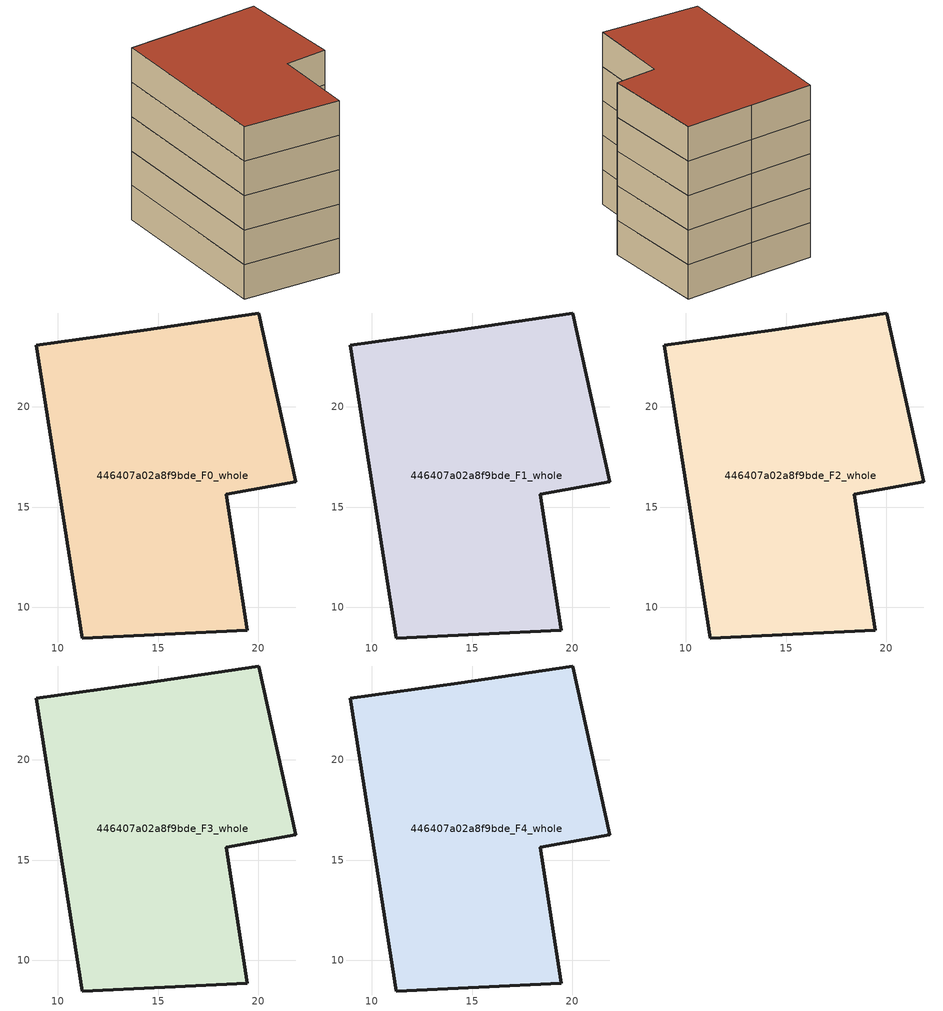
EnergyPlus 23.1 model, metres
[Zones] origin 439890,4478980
446407a02a8f9bde_F0_whole
 floor ground (EU_floor_Construction): 20.02,24.68 21.86,16.25 18.39,15.64 19.44,8.84 11.22,8.46 8.92,23.06 14.28,23.81 z0
 wall outside (EU_wall_Construction): 11.22,8.46 19.44,8.84 18.39,15.64 21.86,16.25 20.02,24.68 14.28,23.81 8.92,23.06 11.22,8.46 z0:3
446407a02a8f9bde_F1_whole
 floor to 446407a02a8f9bde_F0_whole (EU_floor_Construction): 20.02,24.68 21.86,16.25 18.39,15.64 19.44,8.84 11.22,8.46 8.92,23.06 14.28,23.81 z3
 wall outside (EU_wall_Construction): 11.22,8.46 19.44,8.84 18.39,15.64 21.86,16.25 20.02,24.68 14.28,23.81 8.92,23.06 11.22,8.46 z3:6
446407a02a8f9bde_F2_whole
 floor to 446407a02a8f9bde_F1_whole (EU_floor_Construction): 20.02,24.68 21.86,16.25 18.39,15.64 19.44,8.84 11.22,8.46 8.92,23.06 14.28,23.81 z6
 wall outside (EU_wall_Construction): 11.22,8.46 19.44,8.84 18.39,15.64 21.86,16.25 20.02,24.68 14.28,23.81 8.92,23.06 11.22,8.46 z6:9
446407a02a8f9bde_F3_whole
 floor to 446407a02a8f9bde_F2_whole (EU_floor_Construction): 20.02,24.68 21.86,16.25 18.39,15.64 19.44,8.84 11.22,8.46 8.92,23.06 14.28,23.81 z9
 wall outside (EU_wall_Construction): 11.22,8.46 19.44,8.84 18.39,15.64 21.86,16.25 20.02,24.68 14.28,23.81 8.92,23.06 11.22,8.46 z9:12
446407a02a8f9bde_F4_whole
 floor to 446407a02a8f9bde_F3_whole (EU_floor_Construction): 20.02,24.68 21.86,16.25 18.39,15.64 19.44,8.84 11.22,8.46 8.92,23.06 14.28,23.81 z12
 wall outside (EU_wall_Construction): 11.22,8.46 19.44,8.84 18.39,15.64 21.86,16.25 20.02,24.68 14.28,23.81 8.92,23.06 11.22,8.46 z12:15
 roof outside (EU_roof_Construction): 19.44,8.84 18.39,15.64 21.86,16.25 20.02,24.68 14.28,23.81 8.92,23.06 11.22,8.46 z15
[Building]
EU S2 Campaign: North Axis=0; Terrain=City; Solar Distribution=FullExterior
[Site:Location]
Madrid: Latitude=40.5; Longitude=-3.5; Time Zone=1; Elevation=609
[SizingPeriod:WeatherFileDays]
AnnualSizingPeriod: Begin Month=1; Begin Day of Month=1; End Month=12; End Day of Month=31; Day of Week for Start Day=Monday; Use Weather File Daylight Saving Period=No; Use Weather File Rain and Snow Indicators=No
[MATERIAL]
EU_InternalMass_Material: Roughness=MediumRough; Thickness=0.1; Conductivity=1; Density=1800; Specific Heat=900; Thermal Absorptance=0.9; Solar Absorptance=0.7; Visible Absorptance=0.7
[MATERIAL:NOMASS] Roughness=MediumRough; Thermal Absorptance=0.9; Solar Absorptance=0.7; Visible Absorptance=0.7
Name | Thermal Resistance
EU_wall_NoMass | 0.609216
EU_roof_NoMass | 0.513268
EU_floor_NoMass | 0.568163
[CONSTRUCTION]
EU_wall_Construction: EU_wall_NoMass
EU_roof_Construction: EU_roof_NoMass
EU_floor_Construction: EU_floor_NoMass
EU_InternalMass_Construction: EU_InternalMass_Material
[ZONE] Type=1; Multiplier=1; Ceiling Height=autocalculate; Volume=457.656; Floor Area=autocalculate; Part of Total Floor Area=Yes
446407a02a8f9bde_F0_whole; 446407a02a8f9bde_F1_whole; 446407a02a8f9bde_F2_whole; 446407a02a8f9bde_F3_whole; 446407a02a8f9bde_F4_whole
[INTERNALMASS] Construction=EU_InternalMass_Construction; Surface Area=152.552
Name | Zone or ZoneList
446407a02a8f9bde_F0_whole_EU_InternalMass | 446407a02a8f9bde_F0_whole
446407a02a8f9bde_F1_whole_EU_InternalMass | 446407a02a8f9bde_F1_whole
446407a02a8f9bde_F2_whole_EU_InternalMass | 446407a02a8f9bde_F2_whole
446407a02a8f9bde_F3_whole_EU_InternalMass | 446407a02a8f9bde_F3_whole
446407a02a8f9bde_F4_whole_EU_InternalMass | 446407a02a8f9bde_F4_whole
[OTHEREQUIPMENT] Fuel Type=Electricity; Design Level Calculation Method=Watts/Area; Power per Zone Floor Area=1; Fraction Latent=0; Fraction Radiant=0; Fraction Lost=0; Carbon Dioxide Generation Rate=0; EndUse Subcategory=EU_Step8_InternalGains
Name | Zone or ZoneList or Space or SpaceList | Schedule
EU_Step8_InternalGain_446407a02a8f9bde_F0_whole_f000 | 446407a02a8f9bde_F0_whole | EU_Step8_GainSchedule_446407a02a8f9bde_F0_whole_f000
EU_Step8_InternalGain_446407a02a8f9bde_F1_whole_f000 | 446407a02a8f9bde_F1_whole | EU_Step8_GainSchedule_446407a02a8f9bde_F1_whole_f000
EU_Step8_InternalGain_446407a02a8f9bde_F2_whole_f000 | 446407a02a8f9bde_F2_whole | EU_Step8_GainSchedule_446407a02a8f9bde_F2_whole_f000
EU_Step8_InternalGain_446407a02a8f9bde_F3_whole_f000 | 446407a02a8f9bde_F3_whole | EU_Step8_GainSchedule_446407a02a8f9bde_F3_whole_f000
EU_Step8_InternalGain_446407a02a8f9bde_F4_whole_f000 | 446407a02a8f9bde_F4_whole | EU_Step8_GainSchedule_446407a02a8f9bde_F4_whole_f000
[ZONEVENTILATION:DESIGNFLOWRATE] Schedule=EU_AlwaysOn; Design Flow Rate Calculation Method=AirChanges/Hour; Air Changes per Hour=0.752966; Ventilation Type=Natural; Fan Pressure Rise=0; Fan Total Efficiency=1; Constant Term Coefficient=1; Temperature Term Coefficient=0; Velocity Term Coefficient=0; Velocity Squared Term Coefficient=0; Minimum Indoor Temperature=-100; Maximum Indoor Temperature=100; Delta Temperature=-100; Minimum Outdoor Temperature=-100; Maximum Outdoor Temperature=100; Maximum Wind Speed=40
Name | Zone or ZoneList or Space or SpaceList
EU_ConstantAir_446407a02a8f9bde_F0_whole | 446407a02a8f9bde_F0_whole
EU_ConstantAir_446407a02a8f9bde_F1_whole | 446407a02a8f9bde_F1_whole
EU_ConstantAir_446407a02a8f9bde_F2_whole | 446407a02a8f9bde_F2_whole
EU_ConstantAir_446407a02a8f9bde_F3_whole | 446407a02a8f9bde_F3_whole
EU_ConstantAir_446407a02a8f9bde_F4_whole | 446407a02a8f9bde_F4_whole
[HVACTEMPLATE:THERMOSTAT] Constant Heating Setpoint=20; Constant Cooling Setpoint=50
EU_HeatOnly_446407a02a8f9bde_F0_whole; EU_HeatOnly_446407a02a8f9bde_F1_whole; EU_HeatOnly_446407a02a8f9bde_F2_whole; EU_HeatOnly_446407a02a8f9bde_F3_whole; EU_HeatOnly_446407a02a8f9bde_F4_whole
[HVACTEMPLATE:ZONE:IDEALLOADSAIRSYSTEM] System Availability Schedule=EU_AlwaysOn; Maximum Heating Supply Air Temperature=50; Minimum Cooling Supply Air Temperature=13; Maximum Heating Supply Air Humidity Ratio=0.0156; Minimum Cooling Supply Air Humidity Ratio=0.0077; Heating Limit=NoLimit; Cooling Limit=NoLimit; Heating Availability Schedule=EU_AlwaysOn; Cooling Availability Schedule=EU_CoolingOff; Dehumidification Control Type=ConstantSensibleHeatRatio; Cooling Sensible Heat Ratio=0.7; Dehumidification Setpoint=60; Humidification Control Type=None; Humidification Setpoint=30; Outdoor Air Method=None; Outdoor Air Flow Rate per Person=0.00944; Outdoor Air Flow Rate per Zone Floor Area=0; Outdoor Air Flow Rate per Zone=0; Demand Controlled Ventilation Type=None; Outdoor Air Economizer Type=NoEconomizer; Heat Recovery Type=None; Sensible Heat Recovery Effectiveness=0.7; Latent Heat Recovery Effectiveness=0.65
Name | Template Thermostat
446407a02a8f9bde_F0_whole | EU_HeatOnly_446407a02a8f9bde_F0_whole
446407a02a8f9bde_F1_whole | EU_HeatOnly_446407a02a8f9bde_F1_whole
446407a02a8f9bde_F2_whole | EU_HeatOnly_446407a02a8f9bde_F2_whole
446407a02a8f9bde_F3_whole | EU_HeatOnly_446407a02a8f9bde_F3_whole
446407a02a8f9bde_F4_whole | EU_HeatOnly_446407a02a8f9bde_F4_whole
[SIZING:ZONE] Zone Cooling Design Supply Air Temperature Input Method=SupplyAirTemperature; Zone Cooling Design Supply Air Temperature=13; Zone Heating Design Supply Air Temperature Input Method=SupplyAirTemperature; Zone Heating Design Supply Air Temperature=50; Zone Cooling Design Supply Air Humidity Ratio=0.008; Zone Heating Design Supply Air Humidity Ratio=0.008; Cooling Design Air Flow Method=DesignDay; Cooling Design Air Flow Rate=0; Cooling Minimum Air Flow per Zone Floor Area=0.000762; Cooling Minimum Air Flow=0; Cooling Minimum Air Flow Fraction=0.2; Heating Design Air Flow Method=DesignDay; Heating Design Air Flow Rate=0; Heating Maximum Air Flow per Zone Floor Area=0.002032; Heating Maximum Air Flow=0.141576; Heating Maximum Air Flow Fraction=0.3; Account for Dedicated Outdoor Air System=No; Dedicated Outdoor Air System Control Strategy=NeutralSupplyAir; Dedicated Outdoor Air Low Setpoint Temperature for Design=autosize; Dedicated Outdoor Air High Setpoint Temperature for Design=autosize; Zone Load Sizing Method=Sensible Load Only No Latent Load; Zone Latent Cooling Design Supply Air Humidity Ratio Input Method=HumidityRatioDifference; Zone Cooling Design Supply Air Humidity Ratio Difference=0.005; Zone Latent Heating Design Supply Air Humidity Ratio Input Method=HumidityRatioDifference; Zone Humidification Design Supply Air Humidity Ratio Difference=0.005
446407a02a8f9bde_F0_whole; 446407a02a8f9bde_F1_whole; 446407a02a8f9bde_F2_whole; 446407a02a8f9bde_F3_whole; 446407a02a8f9bde_F4_whole
[SCHEDULE:CONSTANT]
Name | Hourly Value
EU_AlwaysOn | 1
EU_CoolingOff | 0
[SCHEDULE:FILE] Column Number=1; Rows to Skip at Top=0; Number of Hours of Data=8760; Column Separator=Comma; Interpolate to Timestep=No; Minutes per Item=60; Adjust Schedule for Daylight Savings=Yes
Name | File
EU_Step8_GainSchedule_446407a02a8f9bde_F0_whole_f000 | C:\Users\o_iseri\Desktop\OpenUBEM\openubem\outputs\eu_evidence\EU-11\ES-MAD-BERRUGUETE\idfs\446407a02a8f9bde\446407a02a8f9bde_F0_whole_f000_gain.csv
EU_Step8_GainSchedule_446407a02a8f9bde_F1_whole_f000 | C:\Users\o_iseri\Desktop\OpenUBEM\openubem\outputs\eu_evidence\EU-11\ES-MAD-BERRUGUETE\idfs\446407a02a8f9bde\446407a02a8f9bde_F1_whole_f000_gain.csv
EU_Step8_GainSchedule_446407a02a8f9bde_F2_whole_f000 | C:\Users\o_iseri\Desktop\OpenUBEM\openubem\outputs\eu_evidence\EU-11\ES-MAD-BERRUGUETE\idfs\446407a02a8f9bde\446407a02a8f9bde_F2_whole_f000_gain.csv
EU_Step8_GainSchedule_446407a02a8f9bde_F3_whole_f000 | C:\Users\o_iseri\Desktop\OpenUBEM\openubem\outputs\eu_evidence\EU-11\ES-MAD-BERRUGUETE\idfs\446407a02a8f9bde\446407a02a8f9bde_F3_whole_f000_gain.csv
EU_Step8_GainSchedule_446407a02a8f9bde_F4_whole_f000 | C:\Users\o_iseri\Desktop\OpenUBEM\openubem\outputs\eu_evidence\EU-11\ES-MAD-BERRUGUETE\idfs\446407a02a8f9bde\446407a02a8f9bde_F4_whole_f000_gain.csv
